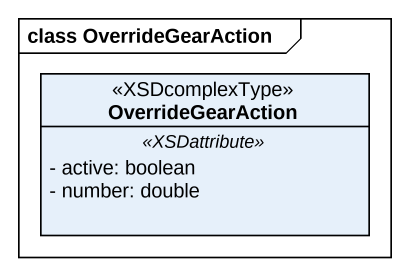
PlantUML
@startuml
mainframe class OverrideGearAction
hide circle
hide empty members
skinparam classAttributeIconSize 0
class OverrideGearAction <<XSDcomplexType>> {
  .. <<XSDattribute>> ..
  - active: boolean
  - number: double
}
@enduml
